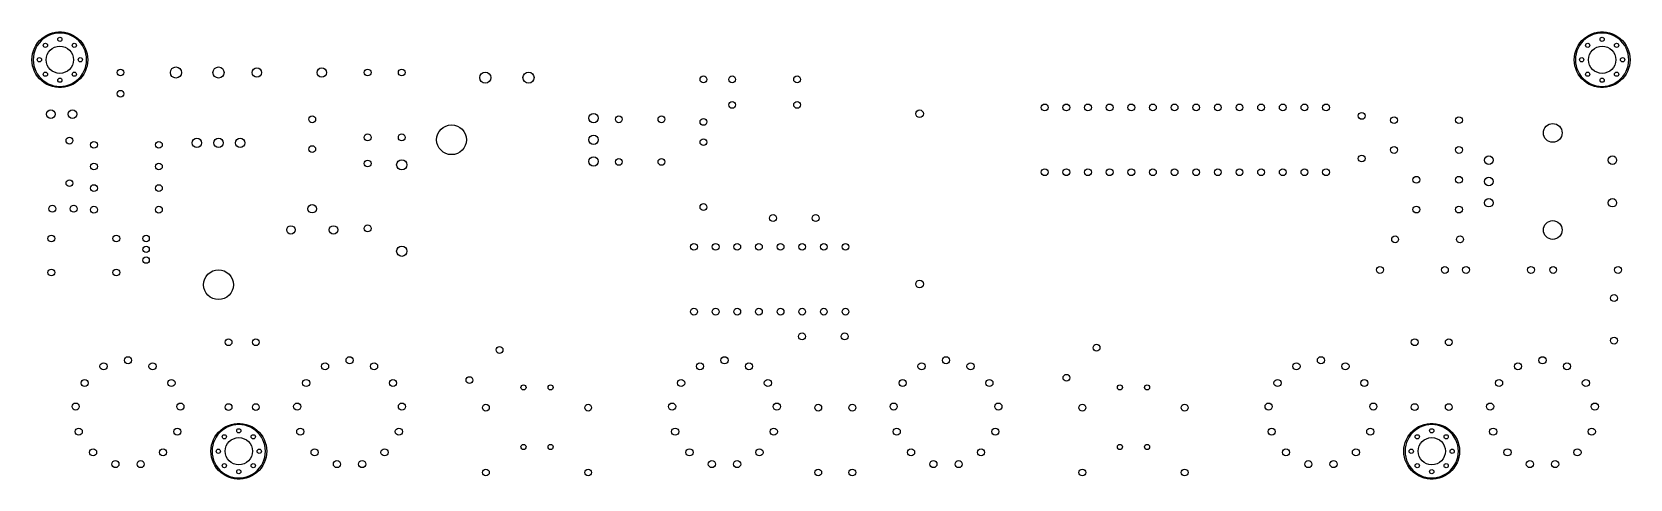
# Model space of a CAD drawing. Extents: x 2.86 to 10.25, y -4.5 to -2.43.
import ezdxf

# ---------------------------------------------------------------- set-up
doc = ezdxf.new("R2010")
doc.units = 0
doc.header["$MEASUREMENT"] = 0
doc.layers.add('BLACK', color=7, linetype='CONTINUOUS')

msp = doc.modelspace()

# ---------------------------------------------------------------- linework, layer by layer
at = {"layer": 'BLACK', "linetype": 'CONTINUOUS'}
for p, q in [((2.9444, -2.4393), (2.9576, -2.4348)), ((2.9576, -2.4348), (2.9713, -2.4318)), ((2.9783, -2.4366), (2.9647, -2.4389)), ((2.9713, -2.4318), (2.9851, -2.4303)), ((2.9921, -2.4358), (2.9783, -2.4366)), ((2.9851, -2.4303), (2.9991, -2.4303)), ((3.0059, -2.4366), (2.9921, -2.4358)), ((2.9991, -2.4303), (3.013, -2.4318)), ((3.0195, -2.4389), (3.0059, -2.4366)), ((3.013, -2.4318), (3.0266, -2.4348)), ((3.0266, -2.4348), (3.0399, -2.4393)), ((10.0704, -2.4393), (10.0836, -2.4348)), ((10.0836, -2.4348), (10.0973, -2.4318)), ((10.1043, -2.4366), (10.0907, -2.4389)), ((10.0973, -2.4318), (10.1111, -2.4303)), ((10.1181, -2.4358), (10.1043, -2.4366)), ((10.1111, -2.4303), (10.1251, -2.4303)), ((10.1319, -2.4366), (10.1181, -2.4358)), ((10.1251, -2.4303), (10.139, -2.4318)), ((10.1455, -2.4389), (10.1319, -2.4366)), ((10.139, -2.4318), (10.1526, -2.4348)), ((10.1526, -2.4348), (10.1658, -2.4393)), ((2.8699, -2.5179), (2.8751, -2.5049)), ((2.8751, -2.5049), (2.8816, -2.4926)), ((2.8811, -2.5056), (2.8758, -2.5184)), ((2.8878, -2.4935), (2.8811, -2.5056)), ((2.8816, -2.4926), (2.8895, -2.481)), ((2.8958, -2.4822), (2.8878, -2.4935)), ((2.8895, -2.481), (2.8985, -2.4704)), ((2.905, -2.4719), (2.8958, -2.4822)), ((2.8985, -2.4704), (2.9087, -2.4608)), ((2.9153, -2.4627), (2.905, -2.4719)), ((2.9087, -2.4608), (2.9198, -2.4523)), ((2.9266, -2.4547), (2.9153, -2.4627)), ((2.9198, -2.4523), (2.9317, -2.4451)), ((2.9387, -2.448), (2.9266, -2.4547)), ((2.9317, -2.4451), (2.9444, -2.4393)), ((2.9514, -2.4427), (2.9387, -2.448)), ((2.9647, -2.4389), (2.9514, -2.4427)), ((3.0328, -2.4427), (3.0195, -2.4389)), ((3.0456, -2.448), (3.0328, -2.4427)), ((3.0399, -2.4393), (3.0525, -2.4451)), ((3.0577, -2.4547), (3.0456, -2.448)), ((3.0525, -2.4451), (3.0645, -2.4523)), ((3.069, -2.4627), (3.0577, -2.4547)), ((3.0645, -2.4523), (3.0756, -2.4608)), ((3.0793, -2.4719), (3.069, -2.4627)), ((3.0756, -2.4608), (3.0857, -2.4704)), ((3.0885, -2.4822), (3.0793, -2.4719)), ((3.0857, -2.4704), (3.0948, -2.481)), ((3.0965, -2.4935), (3.0885, -2.4822)), ((3.0948, -2.481), (3.1026, -2.4926)), ((3.1031, -2.5056), (3.0965, -2.4935)), ((3.1026, -2.4926), (3.1091, -2.5049)), ((3.1084, -2.5184), (3.1031, -2.5056)), ((3.1091, -2.5049), (3.1143, -2.5179)), ((9.9959, -2.5179), (10.0011, -2.5049)), ((10.0011, -2.5049), (10.0076, -2.4926)), ((10.0071, -2.5056), (10.0018, -2.5184)), ((10.0138, -2.4935), (10.0071, -2.5056)), ((10.0076, -2.4926), (10.0155, -2.481)), ((10.0218, -2.4822), (10.0138, -2.4935)), ((10.0155, -2.481), (10.0245, -2.4704)), ((10.031, -2.4719), (10.0218, -2.4822)), ((10.0245, -2.4704), (10.0346, -2.4608)), ((10.0413, -2.4627), (10.031, -2.4719)), ((10.0346, -2.4608), (10.0458, -2.4523)), ((10.0526, -2.4547), (10.0413, -2.4627)), ((10.0458, -2.4523), (10.0577, -2.4451)), ((10.0646, -2.448), (10.0526, -2.4547)), ((10.0577, -2.4451), (10.0704, -2.4393)), ((10.0774, -2.4427), (10.0646, -2.448)), ((10.0907, -2.4389), (10.0774, -2.4427)), ((10.1588, -2.4427), (10.1455, -2.4389)), ((10.1716, -2.448), (10.1588, -2.4427)), ((10.1658, -2.4393), (10.1785, -2.4451)), ((10.1837, -2.4547), (10.1716, -2.448)), ((10.1785, -2.4451), (10.1905, -2.4523)), ((10.1949, -2.4627), (10.1837, -2.4547)), ((10.1905, -2.4523), (10.2016, -2.4608)), ((10.2052, -2.4719), (10.1949, -2.4627)), ((10.2016, -2.4608), (10.2117, -2.4704)), ((10.2145, -2.4822), (10.2052, -2.4719)), ((10.2117, -2.4704), (10.2208, -2.481)), ((10.2224, -2.4935), (10.2145, -2.4822)), ((10.2208, -2.481), (10.2286, -2.4926)), ((10.2291, -2.5056), (10.2224, -2.4935)), ((10.2286, -2.4926), (10.2351, -2.5049)), ((10.2344, -2.5184), (10.2291, -2.5056)), ((10.2351, -2.5049), (10.2403, -2.5179)), ((2.8632, -2.5591), (2.8639, -2.5451)), ((2.8639, -2.573), (2.8632, -2.5591)), ((2.8639, -2.5451), (2.8662, -2.5313)), ((2.8662, -2.5868), (2.8639, -2.573)), ((2.8662, -2.5313), (2.8699, -2.5179)), ((2.8697, -2.5453), (2.8689, -2.5591)), ((2.8689, -2.5591), (2.8697, -2.5729)), ((2.872, -2.5316), (2.8697, -2.5453)), ((2.8697, -2.5729), (2.872, -2.5865)), ((2.8758, -2.5184), (2.872, -2.5316)), ((3.1123, -2.5316), (3.1084, -2.5184)), ((3.1146, -2.5453), (3.1123, -2.5316)), ((3.1123, -2.5865), (3.1146, -2.5729)), ((3.1143, -2.5179), (3.118, -2.5313)), ((3.1154, -2.5591), (3.1146, -2.5453)), ((3.1146, -2.5729), (3.1154, -2.5591)), ((3.118, -2.5313), (3.1203, -2.5451)), ((3.1203, -2.573), (3.118, -2.5868)), ((3.1203, -2.5451), (3.1211, -2.5591)), ((3.1211, -2.5591), (3.1203, -2.573)), ((9.9892, -2.5591), (9.9899, -2.5451)), ((9.9899, -2.573), (9.9892, -2.5591)), ((9.9899, -2.5451), (9.9922, -2.5313)), ((9.9922, -2.5868), (9.9899, -2.573)), ((9.9922, -2.5313), (9.9959, -2.5179)), ((9.9957, -2.5453), (9.9949, -2.5591)), ((9.9949, -2.5591), (9.9957, -2.5729)), ((9.998, -2.5316), (9.9957, -2.5453)), ((9.9957, -2.5729), (9.998, -2.5865)), ((10.0018, -2.5184), (9.998, -2.5316)), ((10.2382, -2.5316), (10.2344, -2.5184)), ((10.2406, -2.5453), (10.2382, -2.5316)), ((10.2382, -2.5865), (10.2406, -2.5729)), ((10.2403, -2.5179), (10.244, -2.5313)), ((10.2413, -2.5591), (10.2406, -2.5453)), ((10.2406, -2.5729), (10.2413, -2.5591)), ((10.244, -2.5313), (10.2463, -2.5451)), ((10.2463, -2.573), (10.244, -2.5868)), ((10.2463, -2.5451), (10.247, -2.5591)), ((10.247, -2.5591), (10.2463, -2.573)), ((2.8699, -2.6002), (2.8662, -2.5868)), ((2.8751, -2.6132), (2.8699, -2.6002)), ((2.872, -2.5865), (2.8758, -2.5998)), ((2.8816, -2.6255), (2.8751, -2.6132)), ((2.8758, -2.5998), (2.8811, -2.6125)), ((2.8811, -2.6125), (2.8878, -2.6246)), ((2.8895, -2.6371), (2.8816, -2.6255)), ((2.8878, -2.6246), (2.8958, -2.6359)), ((2.8985, -2.6477), (2.8895, -2.6371)), ((2.8958, -2.6359), (2.905, -2.6462)), ((2.9087, -2.6573), (2.8985, -2.6477)), ((2.905, -2.6462), (2.9153, -2.6554)), ((2.9198, -2.6658), (2.9087, -2.6573)), ((2.9153, -2.6554), (2.9266, -2.6634)), ((3.0577, -2.6634), (3.069, -2.6554)), ((3.0756, -2.6573), (3.0645, -2.6658)), ((3.069, -2.6554), (3.0793, -2.6462)), ((3.0857, -2.6477), (3.0756, -2.6573)), ((3.0793, -2.6462), (3.0885, -2.6359)), ((3.0948, -2.6371), (3.0857, -2.6477)), ((3.0885, -2.6359), (3.0965, -2.6246)), ((3.1026, -2.6255), (3.0948, -2.6371)), ((3.0965, -2.6246), (3.1031, -2.6125)), ((3.1091, -2.6132), (3.1026, -2.6255)), ((3.1031, -2.6125), (3.1084, -2.5998)), ((3.1084, -2.5998), (3.1123, -2.5865)), ((3.1143, -2.6002), (3.1091, -2.6132)), ((3.118, -2.5868), (3.1143, -2.6002)), ((9.9959, -2.6002), (9.9922, -2.5868)), ((10.0011, -2.6132), (9.9959, -2.6002)), ((9.998, -2.5865), (10.0018, -2.5998)), ((10.0076, -2.6255), (10.0011, -2.6132)), ((10.0018, -2.5998), (10.0071, -2.6125)), ((10.0071, -2.6125), (10.0138, -2.6246)), ((10.0155, -2.6371), (10.0076, -2.6255)), ((10.0138, -2.6246), (10.0218, -2.6359)), ((10.0245, -2.6477), (10.0155, -2.6371)), ((10.0218, -2.6359), (10.031, -2.6462)), ((10.0346, -2.6573), (10.0245, -2.6477)), ((10.031, -2.6462), (10.0413, -2.6554)), ((10.0458, -2.6658), (10.0346, -2.6573)), ((10.0413, -2.6554), (10.0526, -2.6634)), ((10.1837, -2.6634), (10.1949, -2.6554)), ((10.2016, -2.6573), (10.1905, -2.6658)), ((10.1949, -2.6554), (10.2052, -2.6462)), ((10.2117, -2.6477), (10.2016, -2.6573)), ((10.2052, -2.6462), (10.2145, -2.6359)), ((10.2208, -2.6371), (10.2117, -2.6477)), ((10.2145, -2.6359), (10.2224, -2.6246)), ((10.2286, -2.6255), (10.2208, -2.6371)), ((10.2224, -2.6246), (10.2291, -2.6125)), ((10.2351, -2.6132), (10.2286, -2.6255)), ((10.2291, -2.6125), (10.2344, -2.5998)), ((10.2344, -2.5998), (10.2382, -2.5865)), ((10.2403, -2.6002), (10.2351, -2.6132)), ((10.244, -2.5868), (10.2403, -2.6002)), ((2.9317, -2.673), (2.9198, -2.6658)), ((2.9266, -2.6634), (2.9387, -2.6701)), ((2.9444, -2.6788), (2.9317, -2.673)), ((2.9387, -2.6701), (2.9514, -2.6754)), ((2.9576, -2.6833), (2.9444, -2.6788)), ((2.9514, -2.6754), (2.9647, -2.6792)), ((2.9713, -2.6863), (2.9576, -2.6833)), ((2.9647, -2.6792), (2.9783, -2.6815)), ((2.9851, -2.6878), (2.9713, -2.6863)), ((2.9783, -2.6815), (2.9921, -2.6823)), ((2.9991, -2.6878), (2.9851, -2.6878)), ((2.9921, -2.6823), (3.0059, -2.6815)), ((3.013, -2.6863), (2.9991, -2.6878)), ((3.0059, -2.6815), (3.0195, -2.6792)), ((3.0266, -2.6833), (3.013, -2.6863)), ((3.0195, -2.6792), (3.0328, -2.6754)), ((3.0399, -2.6788), (3.0266, -2.6833)), ((3.0328, -2.6754), (3.0456, -2.6701)), ((3.0525, -2.673), (3.0399, -2.6788)), ((3.0456, -2.6701), (3.0577, -2.6634)), ((3.0645, -2.6658), (3.0525, -2.673)), ((10.0577, -2.673), (10.0458, -2.6658)), ((10.0526, -2.6634), (10.0646, -2.6701)), ((10.0704, -2.6788), (10.0577, -2.673)), ((10.0646, -2.6701), (10.0774, -2.6754)), ((10.0836, -2.6833), (10.0704, -2.6788)), ((10.0774, -2.6754), (10.0907, -2.6792)), ((10.0973, -2.6863), (10.0836, -2.6833)), ((10.0907, -2.6792), (10.1043, -2.6815)), ((10.1111, -2.6878), (10.0973, -2.6863)), ((10.1043, -2.6815), (10.1181, -2.6823)), ((10.1251, -2.6878), (10.1111, -2.6878)), ((10.1181, -2.6823), (10.1319, -2.6815)), ((10.139, -2.6863), (10.1251, -2.6878)), ((10.1319, -2.6815), (10.1455, -2.6792)), ((10.1526, -2.6833), (10.139, -2.6863)), ((10.1455, -2.6792), (10.1588, -2.6754)), ((10.1658, -2.6788), (10.1526, -2.6833)), ((10.1588, -2.6754), (10.1716, -2.6701)), ((10.1785, -2.673), (10.1658, -2.6788)), ((10.1716, -2.6701), (10.1837, -2.6634)), ((10.1905, -2.6658), (10.1785, -2.673)), ((3.7163, -4.292), (3.7253, -4.2814)), ((3.7253, -4.2814), (3.7354, -4.2718)), ((3.7421, -4.2737), (3.7318, -4.2829)), ((3.7354, -4.2718), (3.7465, -4.2634)), ((3.7533, -4.2657), (3.7421, -4.2737)), ((3.7465, -4.2634), (3.7585, -4.2562)), ((3.7654, -4.2591), (3.7533, -4.2657)), ((3.7585, -4.2562), (3.7712, -4.2503)), ((3.7782, -4.2538), (3.7654, -4.2591)), ((3.7712, -4.2503), (3.7844, -4.2458)), ((3.7915, -4.2499), (3.7782, -4.2538)), ((3.7844, -4.2458), (3.798, -4.2428)), ((3.8051, -4.2476), (3.7915, -4.2499)), ((3.798, -4.2428), (3.8119, -4.2413)), ((3.8189, -4.2469), (3.8051, -4.2476)), ((3.8119, -4.2413), (3.8259, -4.2413)), ((3.8327, -4.2476), (3.8189, -4.2469)), ((3.8259, -4.2413), (3.8398, -4.2428)), ((3.8463, -4.2499), (3.8327, -4.2476)), ((3.8398, -4.2428), (3.8534, -4.2458)), ((3.8596, -4.2538), (3.8463, -4.2499)), ((3.8534, -4.2458), (3.8666, -4.2503)), ((3.8724, -4.2591), (3.8596, -4.2538)), ((3.8666, -4.2503), (3.8793, -4.2562)), ((3.8845, -4.2657), (3.8724, -4.2591)), ((3.8793, -4.2562), (3.8913, -4.2634)), ((3.8957, -4.2737), (3.8845, -4.2657)), ((3.8913, -4.2634), (3.9024, -4.2718)), ((3.906, -4.2829), (3.8957, -4.2737)), ((3.9024, -4.2718), (3.9125, -4.2814)), ((3.9125, -4.2814), (3.9215, -4.292)), ((9.2281, -4.292), (9.2371, -4.2814)), ((9.2371, -4.2814), (9.2472, -4.2718)), ((9.2539, -4.2737), (9.2436, -4.2829)), ((9.2472, -4.2718), (9.2584, -4.2634)), ((9.2651, -4.2657), (9.2539, -4.2737)), ((9.2584, -4.2634), (9.2703, -4.2562)), ((9.2772, -4.2591), (9.2651, -4.2657)), ((9.2703, -4.2562), (9.283, -4.2503)), ((9.29, -4.2538), (9.2772, -4.2591)), ((9.283, -4.2503), (9.2962, -4.2458)), ((9.3033, -4.2499), (9.29, -4.2538)), ((9.2962, -4.2458), (9.3098, -4.2428)), ((9.3169, -4.2476), (9.3033, -4.2499)), ((9.3098, -4.2428), (9.3237, -4.2413)), ((9.3307, -4.2469), (9.3169, -4.2476)), ((9.3237, -4.2413), (9.3377, -4.2413)), ((9.3445, -4.2476), (9.3307, -4.2469)), ((9.3377, -4.2413), (9.3516, -4.2428)), ((9.3581, -4.2499), (9.3445, -4.2476)), ((9.3516, -4.2428), (9.3652, -4.2458)), ((9.3714, -4.2538), (9.3581, -4.2499)), ((9.3652, -4.2458), (9.3784, -4.2503)), ((9.3842, -4.2591), (9.3714, -4.2538)), ((9.3784, -4.2503), (9.3911, -4.2562)), ((9.3963, -4.2657), (9.3842, -4.2591)), ((9.3911, -4.2562), (9.4031, -4.2634)), ((9.4075, -4.2737), (9.3963, -4.2657)), ((9.4031, -4.2634), (9.4142, -4.2718)), ((9.4178, -4.2829), (9.4075, -4.2737)), ((9.4142, -4.2718), (9.4243, -4.2814)), ((9.4243, -4.2814), (9.4334, -4.292)), ((3.69, -4.3701), (3.6907, -4.3561)), ((3.6907, -4.3561), (3.693, -4.3424)), ((3.693, -4.3424), (3.6967, -4.3289)), ((3.6964, -4.3563), (3.6957, -4.3701)), ((3.6988, -4.3427), (3.6964, -4.3563)), ((3.6967, -4.3289), (3.7019, -4.3159)), ((3.7026, -4.3294), (3.6988, -4.3427)), ((3.7019, -4.3159), (3.7084, -4.3036)), ((3.7079, -4.3166), (3.7026, -4.3294)), ((3.7146, -4.3045), (3.7079, -4.3166)), ((3.7084, -4.3036), (3.7163, -4.292)), ((3.7226, -4.2932), (3.7146, -4.3045)), ((3.7318, -4.2829), (3.7226, -4.2932)), ((3.9152, -4.2932), (3.906, -4.2829)), ((3.9232, -4.3045), (3.9152, -4.2932)), ((3.9215, -4.292), (3.9294, -4.3036)), ((3.9299, -4.3166), (3.9232, -4.3045)), ((3.9294, -4.3036), (3.9359, -4.3159)), ((3.9352, -4.3294), (3.9299, -4.3166)), ((3.939, -4.3427), (3.9352, -4.3294)), ((3.9359, -4.3159), (3.9411, -4.3289)), ((3.9413, -4.3563), (3.939, -4.3427)), ((3.9411, -4.3289), (3.9448, -4.3424)), ((3.9421, -4.3701), (3.9413, -4.3563)), ((3.9448, -4.3424), (3.9471, -4.3561)), ((3.9471, -4.3561), (3.9478, -4.3701)), ((9.2018, -4.3701), (9.2025, -4.3561)), ((9.2025, -4.3561), (9.2048, -4.3424)), ((9.2048, -4.3424), (9.2085, -4.3289)), ((9.2083, -4.3563), (9.2075, -4.3701)), ((9.2106, -4.3427), (9.2083, -4.3563)), ((9.2085, -4.3289), (9.2137, -4.3159)), ((9.2144, -4.3294), (9.2106, -4.3427)), ((9.2137, -4.3159), (9.2202, -4.3036)), ((9.2197, -4.3166), (9.2144, -4.3294)), ((9.2264, -4.3045), (9.2197, -4.3166)), ((9.2202, -4.3036), (9.2281, -4.292)), ((9.2344, -4.2932), (9.2264, -4.3045)), ((9.2436, -4.2829), (9.2344, -4.2932)), ((9.4271, -4.2932), (9.4178, -4.2829)), ((9.435, -4.3045), (9.4271, -4.2932)), ((9.4334, -4.292), (9.4412, -4.3036)), ((9.4417, -4.3166), (9.435, -4.3045)), ((9.4412, -4.3036), (9.4477, -4.3159)), ((9.447, -4.3294), (9.4417, -4.3166)), ((9.4508, -4.3427), (9.447, -4.3294)), ((9.4477, -4.3159), (9.4529, -4.3289)), ((9.4532, -4.3563), (9.4508, -4.3427)), ((9.4529, -4.3289), (9.4566, -4.3424)), ((9.4539, -4.3701), (9.4532, -4.3563)), ((9.4566, -4.3424), (9.4589, -4.3561)), ((9.4589, -4.3561), (9.4596, -4.3701)), ((3.6907, -4.384), (3.69, -4.3701)), ((3.693, -4.3978), (3.6907, -4.384)), ((3.6967, -4.4112), (3.693, -4.3978)), ((3.6957, -4.3701), (3.6964, -4.3839)), ((3.6964, -4.3839), (3.6988, -4.3975)), ((3.7019, -4.4242), (3.6967, -4.4112)), ((3.6988, -4.3975), (3.7026, -4.4108)), ((3.7084, -4.4366), (3.7019, -4.4242)), ((3.7026, -4.4108), (3.7079, -4.4235)), ((3.7079, -4.4235), (3.7146, -4.4356)), ((3.9232, -4.4356), (3.9299, -4.4235)), ((3.9359, -4.4242), (3.9294, -4.4366)), ((3.9299, -4.4235), (3.9352, -4.4108)), ((3.9352, -4.4108), (3.939, -4.3975)), ((3.9411, -4.4112), (3.9359, -4.4242)), ((3.939, -4.3975), (3.9413, -4.3839)), ((3.9448, -4.3978), (3.9411, -4.4112)), ((3.9413, -4.3839), (3.9421, -4.3701)), ((3.9471, -4.384), (3.9448, -4.3978)), ((3.9478, -4.3701), (3.9471, -4.384)), ((9.2025, -4.384), (9.2018, -4.3701)), ((9.2048, -4.3978), (9.2025, -4.384)), ((9.2085, -4.4112), (9.2048, -4.3978)), ((9.2075, -4.3701), (9.2083, -4.3839)), ((9.2083, -4.3839), (9.2106, -4.3975)), ((9.2137, -4.4242), (9.2085, -4.4112)), ((9.2106, -4.3975), (9.2144, -4.4108)), ((9.2202, -4.4366), (9.2137, -4.4242)), ((9.2144, -4.4108), (9.2197, -4.4235)), ((9.2197, -4.4235), (9.2264, -4.4356)), ((9.435, -4.4356), (9.4417, -4.4235)), ((9.4477, -4.4242), (9.4412, -4.4366)), ((9.4417, -4.4235), (9.447, -4.4108)), ((9.447, -4.4108), (9.4508, -4.3975)), ((9.4529, -4.4112), (9.4477, -4.4242)), ((9.4508, -4.3975), (9.4532, -4.3839)), ((9.4566, -4.3978), (9.4529, -4.4112)), ((9.4532, -4.3839), (9.4539, -4.3701)), ((9.4589, -4.384), (9.4566, -4.3978)), ((9.4596, -4.3701), (9.4589, -4.384)), ((3.7163, -4.4481), (3.7084, -4.4366)), ((3.7146, -4.4356), (3.7226, -4.4469)), ((3.7253, -4.4587), (3.7163, -4.4481)), ((3.7226, -4.4469), (3.7318, -4.4572)), ((3.7354, -4.4683), (3.7253, -4.4587)), ((3.7318, -4.4572), (3.7421, -4.4664)), ((3.7465, -4.4768), (3.7354, -4.4683)), ((3.7421, -4.4664), (3.7533, -4.4744)), ((3.7585, -4.484), (3.7465, -4.4768)), ((3.7533, -4.4744), (3.7654, -4.4811)), ((3.7712, -4.4899), (3.7585, -4.484)), ((3.7654, -4.4811), (3.7782, -4.4864)), ((3.7844, -4.4943), (3.7712, -4.4899)), ((3.7782, -4.4864), (3.7915, -4.4902)), ((3.798, -4.4973), (3.7844, -4.4943)), ((3.7915, -4.4902), (3.8051, -4.4925)), ((3.8119, -4.4988), (3.798, -4.4973)), ((3.8051, -4.4925), (3.8189, -4.4933)), ((3.8259, -4.4988), (3.8119, -4.4988)), ((3.8189, -4.4933), (3.8327, -4.4925)), ((3.8398, -4.4973), (3.8259, -4.4988)), ((3.8327, -4.4925), (3.8463, -4.4902)), ((3.8534, -4.4943), (3.8398, -4.4973)), ((3.8463, -4.4902), (3.8596, -4.4864)), ((3.8666, -4.4899), (3.8534, -4.4943)), ((3.8596, -4.4864), (3.8724, -4.4811)), ((3.8793, -4.484), (3.8666, -4.4899)), ((3.8724, -4.4811), (3.8845, -4.4744)), ((3.8913, -4.4768), (3.8793, -4.484)), ((3.8845, -4.4744), (3.8957, -4.4664)), ((3.9024, -4.4683), (3.8913, -4.4768)), ((3.8957, -4.4664), (3.906, -4.4572)), ((3.9125, -4.4587), (3.9024, -4.4683)), ((3.906, -4.4572), (3.9152, -4.4469)), ((3.9215, -4.4481), (3.9125, -4.4587)), ((3.9152, -4.4469), (3.9232, -4.4356)), ((3.9294, -4.4366), (3.9215, -4.4481)), ((9.2281, -4.4481), (9.2202, -4.4366)), ((9.2264, -4.4356), (9.2344, -4.4469)), ((9.2371, -4.4587), (9.2281, -4.4481)), ((9.2344, -4.4469), (9.2436, -4.4572)), ((9.2472, -4.4683), (9.2371, -4.4587)), ((9.2436, -4.4572), (9.2539, -4.4664)), ((9.2584, -4.4768), (9.2472, -4.4683)), ((9.2539, -4.4664), (9.2651, -4.4744)), ((9.2703, -4.484), (9.2584, -4.4768)), ((9.2651, -4.4744), (9.2772, -4.4811)), ((9.283, -4.4899), (9.2703, -4.484)), ((9.2772, -4.4811), (9.29, -4.4864)), ((9.2962, -4.4943), (9.283, -4.4899)), ((9.29, -4.4864), (9.3033, -4.4902)), ((9.3098, -4.4973), (9.2962, -4.4943)), ((9.3033, -4.4902), (9.3169, -4.4925)), ((9.3237, -4.4988), (9.3098, -4.4973)), ((9.3169, -4.4925), (9.3307, -4.4933)), ((9.3377, -4.4988), (9.3237, -4.4988)), ((9.3307, -4.4933), (9.3445, -4.4925)), ((9.3516, -4.4973), (9.3377, -4.4988)), ((9.3445, -4.4925), (9.3581, -4.4902)), ((9.3652, -4.4943), (9.3516, -4.4973)), ((9.3581, -4.4902), (9.3714, -4.4864)), ((9.3784, -4.4899), (9.3652, -4.4943)), ((9.3714, -4.4864), (9.3842, -4.4811)), ((9.3911, -4.484), (9.3784, -4.4899)), ((9.3842, -4.4811), (9.3963, -4.4744)), ((9.4031, -4.4768), (9.3911, -4.484)), ((9.3963, -4.4744), (9.4075, -4.4664)), ((9.4142, -4.4683), (9.4031, -4.4768)), ((9.4075, -4.4664), (9.4178, -4.4572)), ((9.4243, -4.4587), (9.4142, -4.4683)), ((9.4178, -4.4572), (9.4271, -4.4469)), ((9.4334, -4.4481), (9.4243, -4.4587)), ((9.4271, -4.4469), (9.435, -4.4356)), ((9.4412, -4.4366), (9.4334, -4.4481))]:
    msp.add_line(p, q, dxfattribs=at)
at = {"layer": 'BLACK'}
for centre, radius in [((2.9253, -2.4922), 0.00984), ((2.9921, -2.5591), 0.063), ((2.9921, -2.4646), 0.00984), ((3.0589, -2.4922), 0.00984), ((10.0513, -2.4922), 0.00984), ((10.1181, -2.5591), 0.063), ((10.1181, -2.4646), 0.00984), ((10.1849, -2.4922), 0.00984), ((2.8976, -2.5591), 0.00984), ((3.0866, -2.5591), 0.00984), ((10.0236, -2.5591), 0.00984), ((10.2126, -2.5591), 0.00984), ((2.9253, -2.6259), 0.00984), ((2.9921, -2.6535), 0.00984), ((3.0589, -2.6259), 0.00984), ((3.2724, -2.6181), 0.0157), ((3.5283, -2.6181), 0.0256), ((3.7252, -2.6181), 0.0256), ((3.9024, -2.6181), 0.0217), ((4.2024, -2.6181), 0.0217), ((4.4142, -2.6181), 0.0157), ((4.5717, -2.6181), 0.0157), ((4.9575, -2.6419), 0.0256), ((5.1575, -2.6419), 0.0256), ((5.9656, -2.6498), 0.0157), ((6.0986, -2.6498), 0.0157), ((6.3986, -2.6498), 0.0157), ((10.0513, -2.6259), 0.00984), ((10.1181, -2.6535), 0.00984), ((10.1849, -2.6259), 0.00984), ((3.2724, -2.7165), 0.0157), ((2.9502, -2.811), 0.0197), ((3.0502, -2.811), 0.0197), ((6.0986, -2.7679), 0.0157), ((6.3986, -2.7679), 0.0157), ((6.9646, -2.8091), 0.0177), ((7.5425, -2.7795), 0.0157), ((7.6425, -2.7795), 0.0157), ((7.7425, -2.7795), 0.0157), ((7.8425, -2.7795), 0.0157), ((7.9425, -2.7795), 0.0157), ((8.0425, -2.7795), 0.0157), ((8.1425, -2.7795), 0.0157), ((8.2425, -2.7795), 0.0157), ((8.3425, -2.7795), 0.0157), ((8.4425, -2.7795), 0.0157), ((8.5425, -2.7795), 0.0157), ((8.6425, -2.7795), 0.0157), ((8.7425, -2.7795), 0.0157), ((8.8425, -2.7795), 0.0157), ((9.0071, -2.8189), 0.0157), ((4.1583, -2.8346), 0.0157), ((4.802, -2.9291), 0.0689), ((5.4579, -2.8291), 0.0217), ((5.5748, -2.8346), 0.0157), ((5.7717, -2.8346), 0.0157), ((5.9656, -2.8467), 0.0157), ((9.1567, -2.8386), 0.0157), ((9.4567, -2.8386), 0.0157), ((9.8898, -2.8976), 0.0433), ((3.0362, -2.9331), 0.0157), ((3.1496, -2.9528), 0.0157), ((3.4496, -2.9528), 0.0157), ((3.6252, -2.9437), 0.0217), ((3.7252, -2.9437), 0.0217), ((3.8252, -2.9437), 0.0217), ((4.4142, -2.9181), 0.0157), ((4.5717, -2.9181), 0.0157), ((5.4579, -2.9291), 0.0217), ((5.9656, -2.9404), 0.0157), ((4.1583, -2.9724), 0.0157), ((4.4142, -3.039), 0.0157), ((4.5717, -3.0449), 0.0236), ((5.4579, -3.0291), 0.0217), ((5.5748, -3.0315), 0.0157), ((5.7717, -3.0315), 0.0157), ((9.0071, -3.0157), 0.0157), ((9.1567, -2.9764), 0.0157), ((9.4567, -2.9764), 0.0157), ((9.5945, -3.0236), 0.0197), ((10.1654, -3.0236), 0.0197), ((3.1496, -3.0528), 0.0157), ((3.4496, -3.0528), 0.0157), ((7.5425, -3.0795), 0.0157), ((7.6425, -3.0795), 0.0157), ((7.7425, -3.0795), 0.0157), ((7.8425, -3.0795), 0.0157), ((7.9425, -3.0795), 0.0157), ((8.0425, -3.0795), 0.0157), ((8.1425, -3.0795), 0.0157), ((8.2425, -3.0795), 0.0157), ((8.3425, -3.0795), 0.0157), ((8.4425, -3.0795), 0.0157), ((8.5425, -3.0795), 0.0157), ((8.6425, -3.0795), 0.0157), ((8.7425, -3.0795), 0.0157), ((8.8425, -3.0795), 0.0157), ((9.2598, -3.1142), 0.0157), ((9.4567, -3.1142), 0.0157), ((3.0362, -3.1299), 0.0157), ((3.1496, -3.1528), 0.0157), ((3.4496, -3.1528), 0.0157), ((9.5945, -3.122), 0.0197), ((2.9575, -3.248), 0.0157), ((3.0559, -3.248), 0.0157), ((3.1496, -3.2528), 0.0157), ((3.4496, -3.2528), 0.0157), ((4.1583, -3.248), 0.0197), ((5.9656, -3.2404), 0.0157), ((9.2598, -3.252), 0.0157), ((9.4567, -3.252), 0.0157), ((9.5945, -3.2205), 0.0197), ((10.1654, -3.2205), 0.0197), ((6.2874, -3.2913), 0.0157), ((6.4843, -3.2913), 0.0157), ((9.8898, -3.3465), 0.0433), ((2.9528, -3.3858), 0.0157), ((3.2528, -3.3858), 0.0157), ((3.3906, -3.3858), 0.0148), ((4.0598, -3.3465), 0.0197), ((4.2567, -3.3465), 0.0197), ((4.4142, -3.339), 0.0157), ((9.1614, -3.3898), 0.0157), ((9.4614, -3.3898), 0.0157), ((3.3906, -3.4358), 0.0148), ((4.5717, -3.4449), 0.0236), ((5.922, -3.4244), 0.0157), ((6.022, -3.4244), 0.0157), ((6.122, -3.4244), 0.0157), ((6.222, -3.4244), 0.0157), ((6.322, -3.4244), 0.0157), ((6.422, -3.4244), 0.0157), ((6.522, -3.4244), 0.0157), ((6.622, -3.4244), 0.0157), ((2.9528, -3.5433), 0.0157), ((3.2528, -3.5433), 0.0157), ((3.3906, -3.4858), 0.0148), ((3.7252, -3.5996), 0.0689), ((9.0917, -3.5315), 0.0157), ((9.3917, -3.5315), 0.0157), ((9.4894, -3.5315), 0.0157), ((9.7894, -3.5315), 0.0157), ((9.8917, -3.5315), 0.0157), ((10.1917, -3.5315), 0.0157), ((6.9646, -3.5965), 0.0177), ((10.1732, -3.6614), 0.0157), ((5.922, -3.7244), 0.0157), ((6.022, -3.7244), 0.0157), ((6.122, -3.7244), 0.0157), ((6.222, -3.7244), 0.0157), ((6.322, -3.7244), 0.0157), ((6.422, -3.7244), 0.0157), ((6.522, -3.7244), 0.0157), ((6.622, -3.7244), 0.0157), ((6.4213, -3.8386), 0.0157), ((6.6181, -3.8386), 0.0157), ((3.7717, -3.8657), 0.0157), ((3.8976, -3.8657), 0.0157), ((5.0236, -3.9016), 0.0157), ((7.7822, -3.891), 0.0157), ((9.252, -3.8657), 0.0157), ((9.4094, -3.8657), 0.0157), ((10.1732, -3.8583), 0.0157), ((3.1939, -3.9772), 0.0165), ((3.3071, -3.9493), 0.0165), ((3.4203, -3.9772), 0.0165), ((4.2175, -3.9772), 0.0165), ((4.3307, -3.9493), 0.0165), ((4.4439, -3.9772), 0.0165), ((5.9498, -3.9772), 0.0165), ((6.063, -3.9493), 0.0165), ((6.1762, -3.9772), 0.0165), ((6.9734, -3.9772), 0.0165), ((7.0866, -3.9493), 0.0165), ((7.1998, -3.9772), 0.0165), ((8.7057, -3.9772), 0.0165), ((8.8189, -3.9493), 0.0165), ((8.9321, -3.9772), 0.0165), ((9.7293, -3.9772), 0.0165), ((9.8425, -3.9493), 0.0165), ((9.9557, -3.9772), 0.0165), ((3.1066, -4.0545), 0.0165), ((3.5076, -4.0545), 0.0165), ((4.1302, -4.0545), 0.0165), ((4.5312, -4.0545), 0.0165), ((4.8844, -4.0408), 0.0157), ((5.8625, -4.0545), 0.0165), ((6.2635, -4.0545), 0.0165), ((6.8861, -4.0545), 0.0165), ((7.2871, -4.0545), 0.0165), ((7.643, -4.0302), 0.0157), ((8.6184, -4.0545), 0.0165), ((9.0194, -4.0545), 0.0165), ((9.642, -4.0545), 0.0165), ((10.043, -4.0545), 0.0165), ((5.1344, -4.0748), 0.0118), ((5.2594, -4.0748), 0.0118), ((7.8903, -4.0748), 0.0118), ((8.0153, -4.0748), 0.0118), ((3.0652, -4.1636), 0.0165), ((3.549, -4.1636), 0.0165), ((3.7717, -4.1657), 0.0157), ((3.8976, -4.1657), 0.0157), ((4.0888, -4.1636), 0.0165), ((4.5726, -4.1636), 0.0165), ((4.9606, -4.1685), 0.0157), ((5.4331, -4.1685), 0.0157), ((5.8211, -4.1636), 0.0165), ((6.3049, -4.1636), 0.0165), ((6.4961, -4.1685), 0.0157), ((6.6535, -4.1685), 0.0157), ((6.8447, -4.1636), 0.0165), ((7.3285, -4.1636), 0.0165), ((7.7165, -4.1685), 0.0157), ((8.189, -4.1685), 0.0157), ((8.577, -4.1636), 0.0165), ((9.0608, -4.1636), 0.0165), ((9.252, -4.1657), 0.0157), ((9.4094, -4.1657), 0.0157), ((9.6006, -4.1636), 0.0165), ((10.0844, -4.1636), 0.0165), ((3.0793, -4.2793), 0.0165), ((3.5349, -4.2793), 0.0165), ((3.8189, -4.2756), 0.00984), ((4.1029, -4.2793), 0.0165), ((4.5585, -4.2793), 0.0165), ((5.8352, -4.2793), 0.0165), ((6.2908, -4.2793), 0.0165), ((6.8588, -4.2793), 0.0165), ((7.3144, -4.2793), 0.0165), ((8.5911, -4.2793), 0.0165), ((9.0467, -4.2793), 0.0165), ((9.3307, -4.2756), 0.00984), ((9.6147, -4.2793), 0.0165), ((10.0703, -4.2793), 0.0165), ((3.7521, -4.3033), 0.00984), ((3.8189, -4.3701), 0.063), ((3.8857, -4.3033), 0.00984), ((5.1344, -4.3504), 0.0118), ((5.2594, -4.3504), 0.0118), ((7.8903, -4.3504), 0.0118), ((8.0153, -4.3504), 0.0118), ((9.2639, -4.3033), 0.00984), ((9.3307, -4.3701), 0.063), ((9.3975, -4.3033), 0.00984), ((3.1455, -4.3753), 0.0165), ((3.2488, -4.4295), 0.0165), ((3.3654, -4.4295), 0.0165), ((3.4687, -4.3753), 0.0165), ((3.7244, -4.3701), 0.00984), ((3.7521, -4.4369), 0.00984), ((3.8857, -4.4369), 0.00984), ((3.9134, -4.3701), 0.00984), ((4.1691, -4.3753), 0.0165), ((4.2724, -4.4295), 0.0165), ((4.389, -4.4295), 0.0165), ((4.4923, -4.3753), 0.0165), ((5.9014, -4.3753), 0.0165), ((6.0047, -4.4295), 0.0165), ((6.1213, -4.4295), 0.0165), ((6.2246, -4.3753), 0.0165), ((6.925, -4.3753), 0.0165), ((7.0283, -4.4295), 0.0165), ((7.1449, -4.4295), 0.0165), ((7.2482, -4.3753), 0.0165), ((8.6573, -4.3753), 0.0165), ((8.7606, -4.4295), 0.0165), ((8.8772, -4.4295), 0.0165), ((8.9805, -4.3753), 0.0165), ((9.2362, -4.3701), 0.00984), ((9.2639, -4.4369), 0.00984), ((9.3975, -4.4369), 0.00984), ((9.4252, -4.3701), 0.00984), ((9.6809, -4.3753), 0.0165), ((9.7842, -4.4295), 0.0165), ((9.9008, -4.4295), 0.0165), ((10.0041, -4.3753), 0.0165), ((3.8189, -4.4646), 0.00984), ((4.9606, -4.4685), 0.0157), ((5.4331, -4.4685), 0.0157), ((6.4961, -4.4685), 0.0157), ((6.6535, -4.4685), 0.0157), ((7.7165, -4.4685), 0.0157), ((8.189, -4.4685), 0.0157), ((9.3307, -4.4646), 0.00984)]:
    msp.add_circle(centre, radius, dxfattribs=at)

doc.saveas('drawing.dxf')
